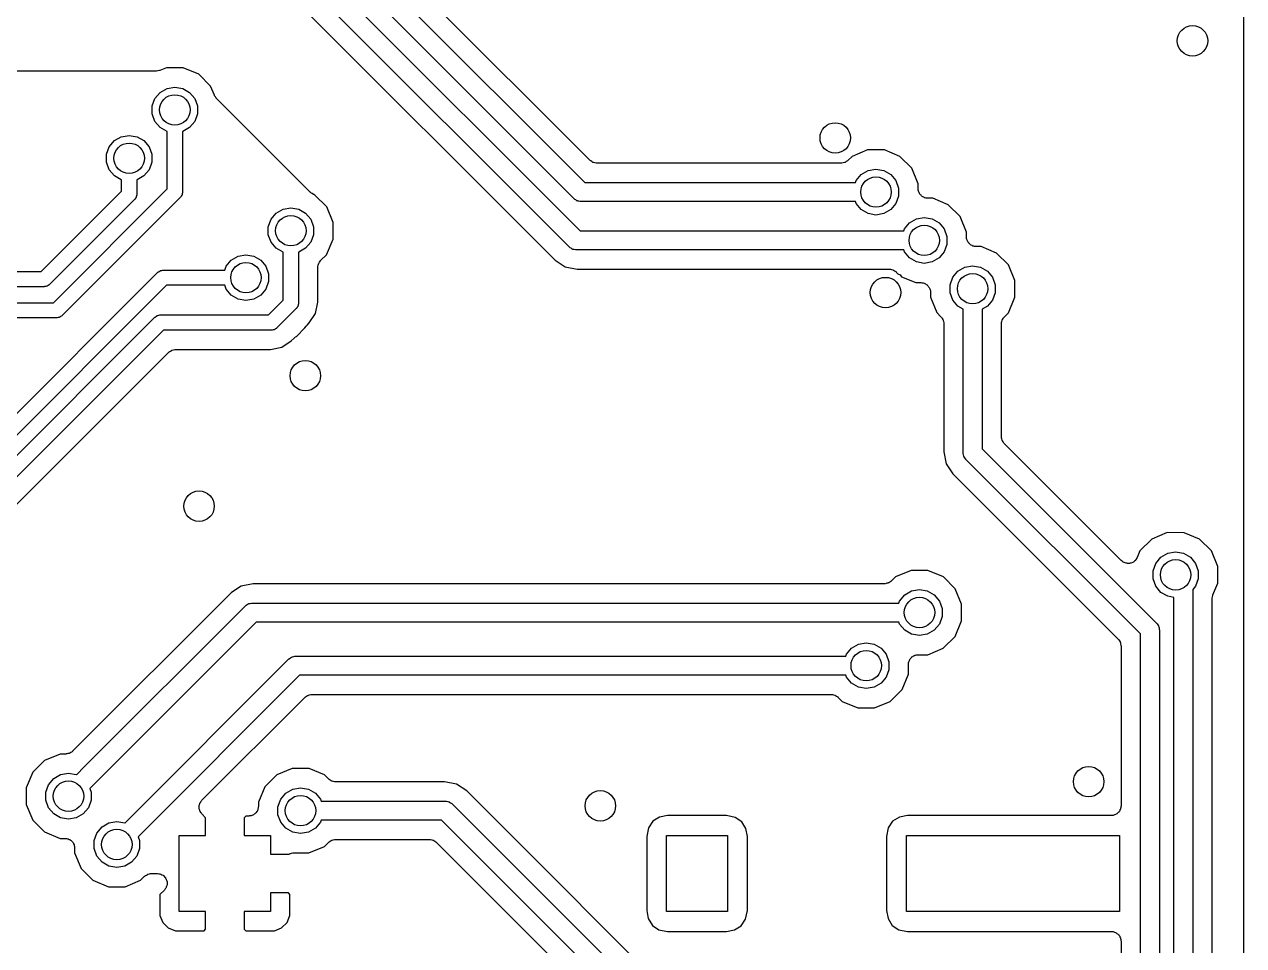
# Model space of a CAD drawing. Extents: x 100.3 to 129.7, y -169.7 to -100.3.
# Drawn here: x 113.66 to 129.67, y -136.89 to -124.78 of the extents above; entities that cross this region are included whole.
import ezdxf

# ---------------------------------------------------------------- set-up
doc = ezdxf.new("R2010")
doc.units = 0
doc.header["$MEASUREMENT"] = 0
doc.layers.add('BLACK', color=7, linetype='CONTINUOUS')

msp = doc.modelspace()

# ---------------------------------------------------------------- linework, layer by layer
at = {"layer": 'Black'}
for p, q in [((129.671, -100.456), (129.671, -142.013)), ((121.089, -126.571), (117.499, -122.982)), ((117.311, -123.153), (121.021, -126.862)), ((120.881, -127.076), (117.171, -123.366)), ((117.247, -123.788), (120.957, -127.497)), ((120.817, -127.711), (117.107, -124.001)), ((117.039, -124.292), (120.629, -127.882)), ((115.525, -125.354), (115.437, -125.39)), ((115.746, -125.354), (115.525, -125.354)), ((115.949, -125.439), (115.746, -125.354)), ((115.389, -125.4), (112.974, -125.4)), ((115.391, -125.4), (115.389, -125.4)), ((115.394, -125.4), (115.391, -125.4)), ((115.413, -125.396), (115.394, -125.4)), ((115.432, -125.392), (115.413, -125.396)), ((115.434, -125.391), (115.432, -125.392)), ((115.437, -125.39), (115.434, -125.391)), ((116.105, -125.595), (115.949, -125.439)), ((115.374, -125.757), (115.441, -125.677)), ((115.441, -125.677), (115.532, -125.625)), ((115.532, -125.625), (115.635, -125.607)), ((115.635, -125.607), (115.738, -125.625)), ((115.738, -125.625), (115.829, -125.677)), ((115.829, -125.677), (115.896, -125.757)), ((116.155, -125.716), (116.105, -125.595)), ((115.338, -125.856), (115.374, -125.757)), ((115.896, -125.757), (115.932, -125.856)), ((116.157, -125.718), (116.155, -125.716)), ((116.157, -125.721), (116.157, -125.718)), ((116.168, -125.737), (116.157, -125.721)), ((116.179, -125.753), (116.168, -125.737)), ((116.181, -125.755), (116.179, -125.753)), ((116.183, -125.757), (116.181, -125.755)), ((117.418, -126.993), (116.183, -125.757)), ((115.338, -125.96), (115.338, -125.856)), ((115.374, -126.059), (115.338, -125.96)), ((115.932, -125.96), (115.896, -126.059)), ((115.932, -125.856), (115.932, -125.96)), ((115.441, -126.139), (115.374, -126.059)), ((115.532, -126.191), (115.441, -126.139)), ((115.829, -126.139), (115.738, -126.191)), ((115.896, -126.059), (115.829, -126.139)), ((114.774, -126.392), (114.841, -126.312)), ((114.841, -126.312), (114.932, -126.26)), ((114.932, -126.26), (115.035, -126.242)), ((115.035, -126.242), (115.138, -126.26)), ((115.138, -126.26), (115.229, -126.312)), ((115.229, -126.312), (115.296, -126.392)), ((115.535, -126.192), (115.532, -126.191)), ((115.535, -126.332), (115.535, -126.192)), ((115.535, -126.946), (115.535, -126.332)), ((115.738, -126.191), (115.735, -126.192)), ((115.735, -126.192), (115.735, -126.332)), ((115.735, -126.332), (115.735, -126.987)), ((114.738, -126.491), (114.774, -126.392)), ((114.738, -126.595), (114.738, -126.491)), ((115.296, -126.392), (115.332, -126.491)), ((115.332, -126.491), (115.332, -126.595)), ((124.733, -126.433), (124.529, -126.518)), ((124.953, -126.434), (124.733, -126.433)), ((125.157, -126.518), (124.953, -126.434)), ((114.774, -126.694), (114.738, -126.595)), ((115.332, -126.595), (115.296, -126.694)), ((121.093, -126.575), (121.089, -126.571)), ((121.097, -126.579), (121.093, -126.575)), ((121.111, -126.587), (121.097, -126.579)), ((121.125, -126.597), (121.111, -126.587)), ((121.13, -126.598), (121.125, -126.597)), ((121.135, -126.601), (121.13, -126.598)), ((121.151, -126.604), (121.135, -126.601)), ((121.168, -126.608), (121.151, -126.604)), ((121.173, -126.608), (121.168, -126.608)), ((121.179, -126.608), (121.173, -126.608)), ((124.385, -126.608), (121.179, -126.608)), ((124.391, -126.608), (124.385, -126.608)), ((124.396, -126.608), (124.391, -126.608)), ((124.413, -126.604), (124.396, -126.608)), ((124.429, -126.601), (124.413, -126.604)), ((124.434, -126.598), (124.429, -126.601)), ((124.439, -126.597), (124.434, -126.598)), ((124.453, -126.587), (124.439, -126.597)), ((124.467, -126.579), (124.453, -126.587)), ((124.471, -126.575), (124.467, -126.579)), ((124.475, -126.571), (124.471, -126.575)), ((124.529, -126.518), (124.475, -126.571)), ((125.312, -126.674), (125.157, -126.518)), ((114.841, -126.774), (114.774, -126.694)), ((114.932, -126.826), (114.841, -126.774)), ((115.229, -126.774), (115.138, -126.826)), ((115.296, -126.694), (115.229, -126.774)), ((124.582, -126.837), (124.649, -126.757)), ((124.649, -126.757), (124.74, -126.705)), ((124.74, -126.705), (124.843, -126.686)), ((124.843, -126.686), (124.945, -126.705)), ((124.945, -126.705), (125.036, -126.757)), ((125.036, -126.757), (125.103, -126.837)), ((125.397, -126.878), (125.312, -126.674)), ((113.879, -128.03), (114.935, -126.975)), ((114.04, -128.441), (115.535, -126.946)), ((114.935, -126.827), (114.932, -126.826)), ((114.935, -126.975), (114.935, -126.827)), ((115.138, -126.826), (115.135, -126.827)), ((115.135, -126.827), (115.135, -127.016)), ((121.021, -126.862), (124.418, -126.862)), ((124.418, -126.862), (124.572, -126.862)), ((124.572, -126.862), (124.582, -126.837)), ((125.103, -126.837), (125.139, -126.935)), ((125.139, -126.935), (125.139, -127.04)), ((125.397, -126.941), (125.397, -126.878)), ((125.398, -126.952), (125.397, -126.941)), ((125.398, -126.963), (125.398, -126.952)), ((125.402, -126.974), (125.398, -126.963)), ((125.404, -126.985), (125.402, -126.974)), ((115.106, -127.087), (113.991, -128.201)), ((115.706, -127.058), (114.152, -128.612)), ((115.108, -127.083), (115.106, -127.087)), ((115.112, -127.08), (115.108, -127.083)), ((115.118, -127.069), (115.112, -127.08)), ((115.126, -127.058), (115.118, -127.069)), ((115.127, -127.054), (115.126, -127.058)), ((115.129, -127.05), (115.127, -127.054)), ((115.131, -127.037), (115.129, -127.05)), ((115.135, -127.025), (115.131, -127.037)), ((115.135, -127.016), (115.134, -127.02)), ((115.134, -127.02), (115.135, -127.025)), ((115.708, -127.055), (115.706, -127.058)), ((115.712, -127.052), (115.708, -127.055)), ((115.718, -127.04), (115.712, -127.052)), ((115.726, -127.03), (115.718, -127.04)), ((115.727, -127.026), (115.726, -127.03)), ((115.729, -127.022), (115.727, -127.026)), ((115.731, -127.009), (115.729, -127.022)), ((115.735, -126.996), (115.731, -127.009)), ((115.735, -126.987), (115.734, -126.992)), ((115.734, -126.992), (115.735, -126.996)), ((117.421, -126.995), (117.418, -126.993)), ((117.422, -126.997), (117.421, -126.995)), ((117.439, -127.007), (117.422, -126.997)), ((117.455, -127.018), (117.439, -127.007)), ((117.457, -127.019), (117.455, -127.018)), ((117.46, -127.02), (117.457, -127.019)), ((117.473, -127.026), (117.46, -127.02)), ((117.629, -127.182), (117.473, -127.026)), ((120.885, -127.079), (120.881, -127.076)), ((120.889, -127.083), (120.885, -127.079)), ((120.903, -127.091), (120.889, -127.083)), ((120.916, -127.101), (120.903, -127.091)), ((120.921, -127.102), (120.916, -127.101)), ((120.926, -127.105), (120.921, -127.102)), ((120.942, -127.108), (120.926, -127.105)), ((120.958, -127.112), (120.942, -127.108)), ((120.964, -127.112), (120.958, -127.112)), ((120.969, -127.112), (120.964, -127.112)), ((124.418, -127.112), (120.969, -127.112)), ((124.572, -127.112), (124.418, -127.112)), ((124.582, -127.138), (124.572, -127.112)), ((125.139, -127.04), (125.103, -127.138)), ((125.41, -126.995), (125.404, -126.985)), ((125.414, -127.005), (125.41, -126.995)), ((125.421, -127.013), (125.414, -127.005)), ((125.426, -127.023), (125.421, -127.013)), ((125.435, -127.03), (125.426, -127.023)), ((125.442, -127.039), (125.435, -127.03)), ((125.451, -127.044), (125.442, -127.039)), ((125.46, -127.051), (125.451, -127.044)), ((125.47, -127.055), (125.46, -127.051)), ((125.48, -127.061), (125.47, -127.055)), ((125.491, -127.063), (125.48, -127.061)), ((125.501, -127.067), (125.491, -127.063)), ((125.512, -127.067), (125.501, -127.067)), ((125.523, -127.069), (125.512, -127.067)), ((125.588, -127.069), (125.523, -127.069)), ((125.792, -127.153), (125.588, -127.069)), ((116.898, -127.345), (116.965, -127.265)), ((116.965, -127.265), (117.056, -127.213)), ((117.056, -127.213), (117.159, -127.194)), ((117.159, -127.194), (117.262, -127.213)), ((117.262, -127.213), (117.353, -127.265)), ((117.353, -127.265), (117.42, -127.345)), ((117.713, -127.386), (117.629, -127.182)), ((124.649, -127.218), (124.582, -127.138)), ((124.74, -127.27), (124.649, -127.218)), ((124.843, -127.289), (124.74, -127.27)), ((124.945, -127.27), (124.843, -127.289)), ((125.036, -127.218), (124.945, -127.27)), ((125.103, -127.138), (125.036, -127.218)), ((125.947, -127.309), (125.792, -127.153)), ((116.862, -127.443), (116.898, -127.345)), ((116.862, -127.548), (116.862, -127.443)), ((117.42, -127.345), (117.456, -127.443)), ((117.456, -127.443), (117.456, -127.548)), ((117.713, -127.606), (117.713, -127.386)), ((125.217, -127.472), (125.284, -127.392)), ((125.284, -127.392), (125.375, -127.34)), ((125.375, -127.34), (125.477, -127.321)), ((125.477, -127.321), (125.58, -127.34)), ((125.58, -127.34), (125.671, -127.392)), ((125.671, -127.392), (125.738, -127.472)), ((126.032, -127.513), (125.947, -127.309)), ((116.898, -127.646), (116.862, -127.548)), ((117.456, -127.548), (117.42, -127.646)), ((117.628, -127.81), (117.713, -127.606)), ((120.957, -127.497), (125.053, -127.497)), ((125.053, -127.497), (125.207, -127.497)), ((125.207, -127.497), (125.217, -127.472)), ((125.738, -127.472), (125.774, -127.57)), ((125.774, -127.57), (125.774, -127.675)), ((126.032, -127.576), (126.032, -127.513)), ((126.033, -127.587), (126.032, -127.576)), ((126.033, -127.598), (126.033, -127.587)), ((126.037, -127.609), (126.033, -127.598)), ((126.039, -127.62), (126.037, -127.609)), ((116.965, -127.726), (116.898, -127.646)), ((117.056, -127.778), (116.965, -127.726)), ((117.353, -127.726), (117.262, -127.778)), ((117.42, -127.646), (117.353, -127.726)), ((120.822, -127.714), (120.817, -127.711)), ((120.825, -127.718), (120.822, -127.714)), ((120.839, -127.726), (120.825, -127.718)), ((120.853, -127.736), (120.839, -127.726)), ((120.858, -127.737), (120.853, -127.736)), ((120.863, -127.74), (120.858, -127.737)), ((120.879, -127.743), (120.863, -127.74)), ((120.895, -127.747), (120.879, -127.743)), ((120.9, -127.747), (120.895, -127.747)), ((120.905, -127.747), (120.9, -127.747)), ((125.053, -127.747), (120.905, -127.747)), ((125.207, -127.747), (125.053, -127.747)), ((125.217, -127.773), (125.207, -127.747)), ((125.284, -127.853), (125.217, -127.773)), ((125.738, -127.773), (125.671, -127.853)), ((125.774, -127.675), (125.738, -127.773)), ((126.045, -127.63), (126.039, -127.62)), ((126.049, -127.64), (126.045, -127.63)), ((126.056, -127.648), (126.049, -127.64)), ((126.061, -127.658), (126.056, -127.648)), ((126.07, -127.665), (126.061, -127.658)), ((126.077, -127.674), (126.07, -127.665)), ((126.086, -127.679), (126.077, -127.674)), ((126.095, -127.686), (126.086, -127.679)), ((126.105, -127.69), (126.095, -127.686)), ((126.115, -127.696), (126.105, -127.69)), ((126.126, -127.698), (126.115, -127.696)), ((126.136, -127.702), (126.126, -127.698)), ((126.147, -127.702), (126.136, -127.702)), ((126.158, -127.704), (126.147, -127.702)), ((126.223, -127.704), (126.158, -127.704)), ((126.427, -127.788), (126.223, -127.704)), ((116.308, -127.961), (116.375, -127.881)), ((116.375, -127.881), (116.466, -127.829)), ((116.466, -127.829), (116.569, -127.811)), ((116.569, -127.811), (116.672, -127.829)), ((116.672, -127.829), (116.763, -127.881)), ((116.763, -127.881), (116.83, -127.961)), ((117.059, -127.779), (117.056, -127.778)), ((117.059, -128.407), (117.059, -127.779)), ((117.262, -127.778), (117.259, -127.779)), ((117.259, -127.779), (117.259, -128.448)), ((117.518, -127.95), (117.521, -127.934)), ((117.521, -127.934), (117.523, -127.929)), ((117.523, -127.929), (117.525, -127.924)), ((117.525, -127.924), (117.534, -127.91)), ((117.534, -127.91), (117.543, -127.896)), ((117.543, -127.896), (117.547, -127.892)), ((117.547, -127.892), (117.55, -127.888)), ((117.55, -127.888), (117.628, -127.81)), ((120.629, -127.882), (120.761, -127.97)), ((125.375, -127.905), (125.284, -127.853)), ((125.477, -127.924), (125.375, -127.905)), ((125.58, -127.905), (125.477, -127.924)), ((125.671, -127.853), (125.58, -127.905)), ((126.582, -127.944), (126.427, -127.788)), ((112.813, -130.641), (115.412, -128.041)), ((113.263, -128.03), (113.879, -128.03)), ((115.412, -128.041), (115.416, -128.039)), ((115.416, -128.039), (115.419, -128.035)), ((115.419, -128.035), (115.43, -128.029)), ((115.43, -128.029), (115.441, -128.021)), ((115.441, -128.021), (115.445, -128.02)), ((115.445, -128.02), (115.449, -128.018)), ((115.449, -128.018), (115.462, -128.016)), ((115.462, -128.016), (115.474, -128.012)), ((115.474, -128.012), (115.479, -128.013)), ((115.479, -128.013), (115.483, -128.012)), ((115.483, -128.012), (116.145, -128.012)), ((116.145, -128.012), (116.29, -128.012)), ((116.29, -128.012), (116.308, -127.961)), ((116.83, -127.961), (116.866, -128.06)), ((116.866, -128.06), (116.866, -128.164)), ((117.513, -127.966), (117.518, -127.95)), ((117.514, -127.972), (117.513, -127.966)), ((117.513, -127.978), (117.514, -127.972)), ((117.513, -128.435), (117.513, -127.978)), ((120.761, -127.97), (120.918, -128.001)), ((120.918, -128.001), (125.02, -128.001)), ((125.02, -128.001), (125.026, -128.002)), ((125.026, -128.002), (125.032, -128.002)), ((125.032, -128.002), (125.048, -128.006)), ((125.048, -128.006), (125.064, -128.009)), ((125.064, -128.009), (125.069, -128.012)), ((125.069, -128.012), (125.074, -128.013)), ((125.074, -128.013), (125.088, -128.023)), ((125.088, -128.023), (125.102, -128.031)), ((125.102, -128.031), (125.106, -128.036)), ((125.106, -128.036), (125.11, -128.039)), ((125.11, -128.039), (125.131, -128.06)), ((125.131, -128.06), (125.162, -128.077)), ((125.162, -128.077), (125.179, -128.099)), ((125.852, -128.107), (125.919, -128.027)), ((125.919, -128.027), (126.01, -127.975)), ((126.01, -127.975), (126.112, -127.956)), ((126.112, -127.956), (126.215, -127.975)), ((126.215, -127.975), (126.306, -128.027)), ((126.306, -128.027), (126.373, -128.107)), ((126.667, -128.148), (126.582, -127.944)), ((115.524, -128.212), (112.925, -130.812)), ((113.92, -128.231), (113.222, -128.231)), ((113.925, -128.23), (113.92, -128.231)), ((113.929, -128.23), (113.925, -128.23)), ((113.942, -128.227), (113.929, -128.23)), ((113.955, -128.224), (113.942, -128.227)), ((113.959, -128.222), (113.955, -128.224)), ((113.963, -128.221), (113.959, -128.222)), ((113.973, -128.214), (113.963, -128.221)), ((113.985, -128.207), (113.973, -128.214)), ((113.988, -128.204), (113.985, -128.207)), ((113.991, -128.201), (113.988, -128.204)), ((116.145, -128.212), (115.524, -128.212)), ((116.29, -128.212), (116.145, -128.212)), ((116.308, -128.263), (116.29, -128.212)), ((116.866, -128.164), (116.83, -128.263)), ((125.179, -128.099), (125.367, -128.176)), ((125.367, -128.176), (125.432, -128.176)), ((125.432, -128.176), (125.443, -128.178)), ((125.443, -128.178), (125.454, -128.178)), ((125.454, -128.178), (125.464, -128.182)), ((125.464, -128.182), (125.475, -128.184)), ((125.475, -128.184), (125.485, -128.19)), ((125.485, -128.19), (125.495, -128.194)), ((125.495, -128.194), (125.504, -128.201)), ((125.504, -128.201), (125.513, -128.206)), ((125.513, -128.206), (125.52, -128.215)), ((125.52, -128.215), (125.529, -128.222)), ((125.529, -128.222), (125.534, -128.232)), ((125.534, -128.232), (125.541, -128.24)), ((125.541, -128.24), (125.545, -128.25)), ((125.545, -128.25), (125.551, -128.26)), ((125.816, -128.205), (125.852, -128.107)), ((125.816, -128.31), (125.816, -128.205)), ((126.373, -128.107), (126.409, -128.205)), ((126.409, -128.205), (126.409, -128.31)), ((126.666, -128.368), (126.667, -128.148)), ((116.375, -128.343), (116.308, -128.263)), ((116.466, -128.395), (116.375, -128.343)), ((116.569, -128.413), (116.466, -128.395)), ((116.672, -128.395), (116.569, -128.413)), ((116.763, -128.343), (116.672, -128.395)), ((116.83, -128.263), (116.763, -128.343)), ((116.864, -128.602), (117.059, -128.407)), ((125.551, -128.26), (125.553, -128.271)), ((125.553, -128.271), (125.557, -128.282)), ((125.557, -128.282), (125.557, -128.293)), ((125.557, -128.293), (125.558, -128.304)), ((125.558, -128.304), (125.558, -128.367)), ((125.558, -128.367), (125.643, -128.571)), ((125.852, -128.408), (125.816, -128.31)), ((125.919, -128.488), (125.852, -128.408)), ((126.373, -128.408), (126.306, -128.488)), ((126.409, -128.31), (126.373, -128.408)), ((126.582, -128.572), (126.666, -128.368)), ((112.593, -128.441), (114.04, -128.441)), ((117.23, -128.519), (116.976, -128.773)), ((117.232, -128.515), (117.23, -128.519)), ((117.236, -128.512), (117.232, -128.515)), ((117.242, -128.501), (117.236, -128.512)), ((117.25, -128.49), (117.242, -128.501)), ((117.251, -128.486), (117.25, -128.49)), ((117.253, -128.482), (117.251, -128.486)), ((117.255, -128.469), (117.253, -128.482)), ((117.259, -128.457), (117.255, -128.469)), ((117.259, -128.448), (117.258, -128.452)), ((117.258, -128.452), (117.259, -128.457)), ((117.484, -128.583), (117.513, -128.435)), ((125.643, -128.571), (125.696, -128.625)), ((125.987, -128.528), (125.919, -128.488)), ((125.987, -128.682), (125.987, -128.528)), ((126.306, -128.488), (126.237, -128.528)), ((126.237, -128.528), (126.237, -128.682)), ((126.529, -128.625), (126.582, -128.572)), ((114.081, -128.641), (112.593, -128.641)), ((113.024, -130.981), (115.374, -128.631)), ((114.086, -128.64), (114.081, -128.641)), ((114.09, -128.641), (114.086, -128.64)), ((114.103, -128.637), (114.09, -128.641)), ((114.116, -128.635), (114.103, -128.637)), ((114.12, -128.633), (114.116, -128.635)), ((114.124, -128.632), (114.12, -128.633)), ((114.134, -128.624), (114.124, -128.632)), ((114.146, -128.618), (114.134, -128.624)), ((114.149, -128.614), (114.146, -128.618)), ((114.152, -128.612), (114.149, -128.614)), ((115.374, -128.631), (115.377, -128.629)), ((115.377, -128.629), (115.38, -128.625)), ((115.38, -128.625), (115.392, -128.619)), ((115.392, -128.619), (115.402, -128.611)), ((115.402, -128.611), (115.406, -128.61)), ((115.406, -128.61), (115.41, -128.608)), ((115.41, -128.608), (115.423, -128.606)), ((115.423, -128.606), (115.436, -128.602)), ((115.436, -128.602), (115.44, -128.603)), ((115.44, -128.603), (115.444, -128.602)), ((115.444, -128.602), (116.864, -128.602)), ((117.371, -128.737), (117.4, -128.707)), ((117.4, -128.707), (117.484, -128.583)), ((125.696, -128.625), (125.7, -128.629)), ((125.7, -128.629), (125.704, -128.633)), ((125.704, -128.633), (125.712, -128.647)), ((125.712, -128.647), (125.722, -128.661)), ((125.722, -128.661), (125.723, -128.666)), ((125.723, -128.666), (125.726, -128.671)), ((125.726, -128.671), (125.729, -128.687)), ((125.729, -128.687), (125.733, -128.704)), ((125.733, -128.704), (125.733, -128.709)), ((125.733, -128.709), (125.733, -128.715)), ((125.733, -128.715), (125.733, -130.401)), ((125.987, -130.414), (125.987, -128.682)), ((126.237, -128.682), (126.237, -130.362)), ((126.491, -128.715), (126.492, -128.709)), ((126.491, -130.204), (126.491, -128.715)), ((126.492, -128.703), (126.496, -128.687)), ((126.492, -128.709), (126.492, -128.703)), ((126.496, -128.687), (126.499, -128.671)), ((126.499, -128.671), (126.502, -128.666)), ((126.502, -128.666), (126.503, -128.661)), ((126.503, -128.661), (126.513, -128.647)), ((126.513, -128.647), (126.521, -128.633)), ((126.521, -128.633), (126.526, -128.629)), ((126.526, -128.629), (126.529, -128.625)), ((115.486, -128.802), (113.195, -131.093)), ((116.905, -128.802), (115.486, -128.802)), ((116.909, -128.801), (116.905, -128.802)), ((116.914, -128.802), (116.909, -128.801)), ((116.926, -128.798), (116.914, -128.802)), ((116.939, -128.796), (116.926, -128.798)), ((116.943, -128.794), (116.939, -128.796)), ((116.947, -128.793), (116.943, -128.794)), ((116.958, -128.785), (116.947, -128.793)), ((116.969, -128.779), (116.958, -128.785)), ((116.972, -128.775), (116.969, -128.779)), ((116.976, -128.773), (116.972, -128.775)), ((117.211, -128.9), (117.22, -128.891)), ((117.22, -128.891), (117.231, -128.884)), ((117.231, -128.884), (117.343, -128.772)), ((117.343, -128.772), (117.359, -128.751)), ((117.359, -128.751), (117.36, -128.749)), ((117.359, -128.751), (117.359, -128.751)), ((117.36, -128.749), (117.366, -128.743)), ((117.366, -128.743), (117.371, -128.737)), ((115.617, -129.061), (115.633, -129.056)), ((115.633, -129.056), (115.638, -129.057)), ((115.638, -129.057), (115.644, -129.056)), ((115.644, -129.056), (116.892, -129.056)), ((116.892, -129.056), (117.04, -129.027)), ((117.04, -129.027), (117.164, -128.943)), ((117.164, -128.943), (117.201, -128.907)), ((117.201, -128.907), (117.211, -128.9)), ((113.486, -131.161), (115.554, -129.093)), ((115.554, -129.093), (115.559, -129.09)), ((115.559, -129.09), (115.562, -129.086)), ((115.562, -129.086), (115.576, -129.077)), ((115.576, -129.077), (115.59, -129.068)), ((115.59, -129.068), (115.595, -129.066)), ((115.595, -129.066), (115.6, -129.064)), ((115.6, -129.064), (115.617, -129.061)), ((126.492, -130.21), (126.491, -130.204)), ((126.492, -130.215), (126.492, -130.21)), ((126.496, -130.231), (126.492, -130.215)), ((126.499, -130.247), (126.496, -130.231)), ((126.502, -130.252), (126.499, -130.247)), ((126.503, -130.258), (126.502, -130.252)), ((126.513, -130.271), (126.503, -130.258)), ((126.521, -130.286), (126.513, -130.271)), ((126.525, -130.289), (126.521, -130.286)), ((126.529, -130.294), (126.525, -130.289)), ((128.065, -131.83), (126.529, -130.294)), ((125.733, -130.401), (125.765, -130.558)), ((125.988, -130.419), (125.987, -130.414)), ((125.988, -130.424), (125.988, -130.419)), ((125.992, -130.44), (125.988, -130.424)), ((125.995, -130.456), (125.992, -130.44)), ((125.998, -130.461), (125.995, -130.456)), ((125.999, -130.466), (125.998, -130.461)), ((126.009, -130.48), (125.999, -130.466)), ((126.017, -130.494), (126.009, -130.48)), ((126.021, -130.497), (126.017, -130.494)), ((126.024, -130.502), (126.021, -130.497)), ((126.237, -130.362), (128.528, -132.652)), ((125.765, -130.558), (125.853, -130.69)), ((128.315, -132.792), (126.024, -130.502)), ((125.853, -130.69), (128.023, -132.86)), ((128.465, -131.547), (128.309, -131.702)), ((128.668, -131.462), (128.465, -131.547)), ((128.889, -131.463), (128.668, -131.462)), ((129.092, -131.547), (128.889, -131.463)), ((129.248, -131.703), (129.092, -131.547)), ((128.309, -131.702), (128.272, -131.789)), ((128.584, -131.786), (128.675, -131.734)), ((128.675, -131.734), (128.778, -131.715)), ((128.778, -131.715), (128.881, -131.734)), ((128.881, -131.734), (128.972, -131.786)), ((129.332, -131.907), (129.248, -131.703)), ((128.077, -131.838), (128.065, -131.83)), ((128.087, -131.848), (128.077, -131.838)), ((128.095, -131.851), (128.087, -131.848)), ((128.101, -131.856), (128.095, -131.851)), ((128.115, -131.859), (128.101, -131.856)), ((128.128, -131.865), (128.115, -131.859)), ((128.136, -131.865), (128.128, -131.865)), ((128.144, -131.867), (128.136, -131.865)), ((128.158, -131.866), (128.144, -131.867)), ((128.172, -131.867), (128.158, -131.866)), ((128.18, -131.864), (128.172, -131.867)), ((128.188, -131.863), (128.18, -131.864)), ((128.201, -131.858), (128.188, -131.863)), ((128.214, -131.853), (128.201, -131.858)), ((128.22, -131.848), (128.214, -131.853)), ((128.228, -131.845), (128.22, -131.848)), ((128.238, -131.835), (128.228, -131.845)), ((128.249, -131.827), (128.238, -131.835)), ((128.253, -131.819), (128.249, -131.827)), ((128.259, -131.814), (128.253, -131.819)), ((128.265, -131.801), (128.259, -131.814)), ((128.272, -131.789), (128.265, -131.801)), ((128.481, -131.964), (128.517, -131.866)), ((128.517, -131.866), (128.584, -131.786)), ((128.972, -131.786), (129.039, -131.866)), ((129.039, -131.866), (129.075, -131.964)), ((129.332, -132.127), (129.332, -131.907)), ((125.042, -132.099), (125.039, -132.103)), ((125.047, -132.096), (125.042, -132.099)), ((125.101, -132.042), (125.047, -132.096)), ((125.304, -131.958), (125.101, -132.042)), ((125.525, -131.958), (125.304, -131.958)), ((125.728, -132.043), (125.525, -131.958)), ((125.884, -132.199), (125.728, -132.043)), ((128.481, -132.069), (128.481, -131.964)), ((128.517, -132.167), (128.481, -132.069)), ((129.075, -132.069), (129.039, -132.167)), ((129.075, -131.964), (129.075, -132.069)), ((116.374, -132.253), (114.293, -134.334)), ((116.406, -132.231), (116.374, -132.253)), ((116.507, -132.164), (116.406, -132.231)), ((116.406, -132.231), (116.406, -132.231)), ((116.664, -132.133), (116.507, -132.164)), ((124.957, -132.133), (116.664, -132.133)), ((124.962, -132.132), (124.957, -132.133)), ((124.968, -132.133), (124.962, -132.132)), ((124.984, -132.128), (124.968, -132.133)), ((125, -132.125), (124.984, -132.128)), ((125.005, -132.123), (125, -132.125)), ((125.011, -132.121), (125.005, -132.123)), ((125.024, -132.112), (125.011, -132.121)), ((125.039, -132.103), (125.024, -132.112)), ((125.22, -132.281), (125.311, -132.229)), ((125.311, -132.229), (125.414, -132.211)), ((125.414, -132.211), (125.517, -132.229)), ((125.517, -132.229), (125.608, -132.281)), ((125.968, -132.402), (125.884, -132.199)), ((128.584, -132.247), (128.517, -132.167)), ((128.675, -132.299), (128.584, -132.247)), ((129.039, -132.167), (129.005, -132.208)), ((129.005, -132.208), (129.005, -139.931)), ((129.268, -132.28), (129.332, -132.127)), ((116.567, -132.42), (116.571, -132.416)), ((116.571, -132.416), (116.585, -132.408)), ((116.585, -132.408), (116.598, -132.399)), ((116.598, -132.399), (116.603, -132.397)), ((116.603, -132.397), (116.608, -132.395)), ((116.608, -132.395), (116.624, -132.392)), ((116.624, -132.392), (116.64, -132.387)), ((116.64, -132.387), (116.646, -132.388)), ((116.646, -132.388), (116.651, -132.387)), ((116.651, -132.387), (125.144, -132.387)), ((125.144, -132.387), (125.153, -132.361)), ((125.153, -132.361), (125.22, -132.281)), ((125.608, -132.281), (125.675, -132.361)), ((125.675, -132.361), (125.711, -132.46)), ((125.968, -132.623), (125.968, -132.402)), ((128.755, -132.314), (128.675, -132.299)), ((128.755, -139.879), (128.755, -132.314)), ((129.259, -132.323), (129.263, -132.305)), ((129.259, -132.326), (129.259, -132.323)), ((129.259, -132.329), (129.259, -132.326)), ((129.259, -139.918), (129.259, -132.329)), ((129.263, -132.305), (129.266, -132.286)), ((129.266, -132.286), (129.268, -132.283)), ((129.268, -132.283), (129.268, -132.28)), ((114.45, -134.537), (116.563, -132.424)), ((116.563, -132.424), (116.567, -132.42)), ((125.711, -132.564), (125.675, -132.663)), ((125.711, -132.46), (125.711, -132.564)), ((116.703, -132.637), (114.626, -134.713)), ((125.144, -132.637), (116.703, -132.637)), ((125.153, -132.663), (125.144, -132.637)), ((125.22, -132.743), (125.153, -132.663)), ((125.675, -132.663), (125.608, -132.743)), ((125.883, -132.826), (125.968, -132.623)), ((128.528, -132.652), (128.531, -132.657)), ((128.531, -132.657), (128.535, -132.66)), ((128.535, -132.66), (128.544, -132.674)), ((128.544, -132.674), (128.553, -132.688)), ((128.553, -132.688), (128.554, -132.693)), ((128.554, -132.693), (128.557, -132.698)), ((128.557, -132.698), (128.56, -132.714)), ((128.56, -132.714), (128.564, -132.73)), ((128.564, -132.73), (128.564, -132.735)), ((128.564, -132.735), (128.565, -132.741)), ((125.311, -132.795), (125.22, -132.743)), ((125.414, -132.813), (125.311, -132.795)), ((125.517, -132.795), (125.414, -132.813)), ((125.608, -132.743), (125.517, -132.795)), ((125.727, -132.982), (125.883, -132.826)), ((128.023, -132.86), (128.027, -132.865)), ((128.027, -132.865), (128.031, -132.869)), ((128.031, -132.869), (128.039, -132.883)), ((128.039, -132.883), (128.049, -132.897)), ((128.049, -132.897), (128.05, -132.902)), ((128.315, -139.658), (128.315, -132.792)), ((128.565, -132.741), (128.565, -139.71)), ((124.455, -133.06), (124.522, -132.98)), ((124.522, -132.98), (124.613, -132.928)), ((124.613, -132.928), (124.715, -132.909)), ((124.715, -132.909), (124.818, -132.928)), ((124.818, -132.928), (124.909, -132.98)), ((124.909, -132.98), (124.976, -133.06)), ((125.524, -133.066), (125.727, -132.982)), ((128.05, -132.902), (128.053, -132.907)), ((128.053, -132.907), (128.056, -132.923)), ((128.056, -132.923), (128.06, -132.939)), ((128.06, -132.939), (128.06, -132.945)), ((128.06, -132.945), (128.061, -132.95)), ((128.061, -132.95), (128.061, -135.053)), ((114.978, -135.278), (117.134, -133.122)), ((117.134, -133.122), (117.139, -133.119)), ((117.139, -133.119), (117.142, -133.115)), ((117.142, -133.115), (117.156, -133.107)), ((117.156, -133.107), (117.17, -133.097)), ((117.17, -133.097), (117.175, -133.096)), ((117.175, -133.096), (117.18, -133.093)), ((117.18, -133.093), (117.196, -133.09)), ((117.196, -133.09), (117.212, -133.086)), ((117.212, -133.086), (117.217, -133.086)), ((117.217, -133.086), (117.222, -133.085)), ((117.222, -133.085), (124.291, -133.085)), ((124.291, -133.085), (124.445, -133.085)), ((124.445, -133.085), (124.455, -133.06)), ((124.976, -133.06), (125.012, -133.158)), ((125.012, -133.158), (125.012, -133.263)), ((125.269, -133.321), (125.27, -133.193)), ((125.27, -133.193), (125.271, -133.182)), ((125.271, -133.171), (125.275, -133.16)), ((125.271, -133.182), (125.271, -133.171)), ((125.275, -133.16), (125.277, -133.149)), ((125.277, -133.149), (125.283, -133.14)), ((125.283, -133.14), (125.287, -133.129)), ((125.287, -133.129), (125.294, -133.121)), ((125.294, -133.121), (125.299, -133.111)), ((125.299, -133.111), (125.308, -133.104)), ((125.308, -133.104), (125.315, -133.096)), ((125.315, -133.096), (125.325, -133.09)), ((125.325, -133.09), (125.333, -133.083)), ((125.333, -133.083), (125.344, -133.079)), ((125.344, -133.079), (125.353, -133.074)), ((125.353, -133.074), (125.364, -133.072)), ((125.364, -133.072), (125.375, -133.068)), ((125.375, -133.068), (125.386, -133.068)), ((125.386, -133.068), (125.397, -133.066)), ((125.397, -133.066), (125.524, -133.066)), ((117.274, -133.335), (115.152, -135.458)), ((124.291, -133.335), (117.274, -133.335)), ((124.445, -133.335), (124.291, -133.335)), ((124.455, -133.361), (124.445, -133.335)), ((124.522, -133.441), (124.455, -133.361)), ((124.976, -133.361), (124.909, -133.441)), ((125.012, -133.263), (124.976, -133.361)), ((125.185, -133.525), (125.269, -133.321)), ((124.613, -133.493), (124.522, -133.441)), ((124.715, -133.512), (124.613, -133.493)), ((124.818, -133.493), (124.715, -133.512)), ((124.909, -133.441), (124.818, -133.493)), ((125.029, -133.68), (125.185, -133.525)), ((115.99, -134.979), (117.342, -133.627)), ((117.342, -133.627), (117.347, -133.623)), ((117.347, -133.623), (117.35, -133.619)), ((117.35, -133.619), (117.365, -133.611)), ((117.365, -133.611), (117.378, -133.601)), ((117.378, -133.601), (117.384, -133.6)), ((117.384, -133.6), (117.389, -133.597)), ((117.389, -133.597), (117.405, -133.594)), ((117.405, -133.594), (117.421, -133.59)), ((117.421, -133.59), (117.427, -133.59)), ((117.427, -133.59), (117.432, -133.589)), ((117.432, -133.589), (124.258, -133.589)), ((124.258, -133.589), (124.264, -133.59)), ((124.264, -133.59), (124.27, -133.59)), ((124.27, -133.59), (124.286, -133.594)), ((124.286, -133.594), (124.302, -133.597)), ((124.302, -133.597), (124.307, -133.6)), ((124.307, -133.6), (124.312, -133.601)), ((124.312, -133.601), (124.326, -133.611)), ((124.326, -133.611), (124.34, -133.619)), ((124.34, -133.619), (124.344, -133.624)), ((124.344, -133.624), (124.348, -133.627)), ((124.348, -133.627), (124.401, -133.68)), ((124.401, -133.68), (124.605, -133.764)), ((124.825, -133.765), (125.029, -133.68)), ((124.605, -133.764), (124.825, -133.765)), ((114.289, -134.337), (114.285, -134.341)), ((114.293, -134.334), (114.289, -134.337)), ((113.925, -134.455), (113.769, -134.611)), ((114.128, -134.371), (113.925, -134.455)), ((114.203, -134.371), (114.128, -134.371)), ((114.209, -134.37), (114.203, -134.371)), ((114.215, -134.37), (114.209, -134.37)), ((114.23, -134.366), (114.215, -134.37)), ((114.247, -134.363), (114.23, -134.366)), ((114.252, -134.361), (114.247, -134.363)), ((114.257, -134.359), (114.252, -134.361)), ((114.271, -134.35), (114.257, -134.359)), ((114.285, -134.341), (114.271, -134.35)), ((113.769, -134.611), (113.684, -134.814)), ((114.044, -134.694), (114.135, -134.642)), ((114.135, -134.642), (114.238, -134.624)), ((114.238, -134.624), (114.341, -134.642)), ((114.341, -134.642), (114.343, -134.643)), ((114.343, -134.643), (114.45, -134.537)), ((114.45, -134.537), (114.45, -134.537)), ((116.973, -134.646), (116.817, -134.801)), ((117.176, -134.561), (116.973, -134.646)), ((117.397, -134.562), (117.176, -134.561)), ((117.6, -134.646), (117.397, -134.562)), ((117.653, -134.699), (117.6, -134.646)), ((113.684, -134.814), (113.684, -135.035)), ((113.941, -134.873), (113.977, -134.774)), ((113.977, -134.774), (114.044, -134.694)), ((114.626, -134.713), (114.517, -134.823)), ((114.626, -134.713), (114.626, -134.713)), ((116.817, -134.801), (116.732, -135.005)), ((117.183, -134.833), (117.286, -134.814)), ((117.286, -134.814), (117.389, -134.833)), ((117.658, -134.702), (117.653, -134.699)), ((117.661, -134.707), (117.658, -134.702)), ((117.676, -134.715), (117.661, -134.707)), ((117.689, -134.725), (117.676, -134.715)), ((117.695, -134.726), (117.689, -134.725)), ((117.7, -134.729), (117.695, -134.726)), ((117.716, -134.732), (117.7, -134.729)), ((117.732, -134.736), (117.716, -134.732)), ((117.738, -134.736), (117.732, -134.736)), ((117.743, -134.737), (117.738, -134.736)), ((119.178, -134.737), (117.743, -134.737)), ((119.335, -134.768), (119.178, -134.737)), ((119.468, -134.856), (119.335, -134.768)), ((113.941, -134.977), (113.941, -134.873)), ((113.977, -135.076), (113.941, -134.977)), ((114.535, -134.977), (114.499, -135.076)), ((114.517, -134.823), (114.535, -134.873)), ((114.535, -134.873), (114.535, -134.977)), ((115.983, -134.988), (115.99, -134.979)), ((116.989, -135.063), (117.025, -134.965)), ((117.025, -134.965), (117.092, -134.885)), ((117.092, -134.885), (117.183, -134.833)), ((117.389, -134.833), (117.48, -134.885)), ((117.48, -134.885), (117.547, -134.965)), ((117.547, -134.965), (117.556, -134.99)), ((120.142, -135.531), (119.468, -134.856)), ((113.684, -135.035), (113.768, -135.238)), ((114.044, -135.156), (113.977, -135.076)), ((114.499, -135.076), (114.432, -135.156)), ((115.953, -135.058), (115.956, -135.047)), ((115.954, -135.069), (115.953, -135.058)), ((115.953, -135.08), (115.954, -135.069)), ((115.956, -135.091), (115.953, -135.08)), ((115.956, -135.047), (115.957, -135.036)), ((115.957, -135.102), (115.956, -135.091)), ((115.957, -135.036), (115.962, -135.026)), ((115.962, -135.112), (115.957, -135.102)), ((115.962, -135.026), (115.965, -135.015)), ((115.965, -135.123), (115.962, -135.112)), ((115.965, -135.015), (115.971, -135.006)), ((115.971, -135.132), (115.965, -135.123)), ((115.971, -135.006), (115.976, -134.996)), ((115.976, -135.142), (115.971, -135.132)), ((115.976, -134.996), (115.983, -134.988)), ((116.708, -135.132), (116.702, -135.142)), ((116.715, -135.124), (116.708, -135.132)), ((116.719, -135.113), (116.715, -135.124)), ((116.724, -135.104), (116.719, -135.113)), ((116.726, -135.093), (116.724, -135.104)), ((116.73, -135.082), (116.726, -135.093)), ((116.732, -135.06), (116.73, -135.071)), ((116.73, -135.071), (116.73, -135.082)), ((116.732, -135.005), (116.732, -135.06)), ((116.989, -135.168), (116.989, -135.063)), ((117.556, -134.99), (119.191, -134.99)), ((119.191, -134.99), (119.196, -134.991)), ((119.196, -134.991), (119.202, -134.991)), ((119.202, -134.991), (119.218, -134.995)), ((119.218, -134.995), (119.234, -134.998)), ((119.234, -134.998), (119.239, -135.001)), ((119.239, -135.001), (119.244, -135.002)), ((119.244, -135.002), (119.257, -135.012)), ((119.257, -135.012), (119.271, -135.02)), ((119.271, -135.02), (119.275, -135.024)), ((119.275, -135.024), (119.279, -135.027)), ((119.279, -135.027), (121.819, -137.567)), ((128.022, -135.141), (128.015, -135.15)), ((128.031, -135.134), (128.022, -135.141)), ((128.036, -135.125), (128.031, -135.134)), ((128.044, -135.116), (128.036, -135.125)), ((128.047, -135.106), (128.044, -135.116)), ((128.053, -135.096), (128.047, -135.106)), ((128.055, -135.085), (128.053, -135.096)), ((128.059, -135.075), (128.055, -135.085)), ((128.061, -135.053), (128.059, -135.063)), ((128.059, -135.063), (128.059, -135.075)), ((113.768, -135.238), (113.924, -135.394)), ((114.135, -135.208), (114.044, -135.156)), ((114.238, -135.226), (114.135, -135.208)), ((114.341, -135.208), (114.238, -135.226)), ((114.432, -135.156), (114.341, -135.208)), ((114.679, -135.329), (114.77, -135.277)), ((114.77, -135.277), (114.873, -135.259)), ((114.873, -135.259), (114.976, -135.277)), ((114.976, -135.277), (114.978, -135.278)), ((115.983, -135.15), (115.976, -135.142)), ((115.99, -135.159), (115.983, -135.15)), ((116.039, -135.208), (115.99, -135.159)), ((116.039, -135.441), (116.039, -135.208)), ((116.568, -135.187), (116.547, -135.208)), ((116.547, -135.208), (116.547, -135.441)), ((116.605, -135.187), (116.568, -135.187)), ((116.616, -135.185), (116.605, -135.187)), ((116.627, -135.185), (116.616, -135.185)), ((116.637, -135.181), (116.627, -135.185)), ((116.648, -135.179), (116.637, -135.181)), ((116.658, -135.174), (116.648, -135.179)), ((116.668, -135.17), (116.658, -135.174)), ((116.677, -135.163), (116.668, -135.17)), ((116.687, -135.157), (116.677, -135.163)), ((116.694, -135.149), (116.687, -135.157)), ((116.702, -135.142), (116.694, -135.149)), ((117.025, -135.266), (116.989, -135.168)), ((117.092, -135.346), (117.025, -135.266)), ((117.547, -135.266), (117.48, -135.346)), ((117.556, -135.24), (117.547, -135.266)), ((119.139, -135.24), (117.556, -135.24)), ((121.606, -137.707), (119.139, -135.24)), ((121.912, -135.255), (121.855, -135.34)), ((122, -135.199), (121.912, -135.255)), ((122.105, -135.18), (122, -135.199)), ((122.88, -135.18), (122.105, -135.18)), ((122.994, -135.203), (122.88, -135.18)), ((123.079, -135.26), (122.994, -135.203)), ((123.135, -135.348), (123.079, -135.26)), ((125.062, -135.255), (125.005, -135.34)), ((125.15, -135.199), (125.062, -135.255)), ((125.255, -135.18), (125.15, -135.199)), ((127.934, -135.18), (125.255, -135.18)), ((127.945, -135.178), (127.934, -135.18)), ((127.956, -135.178), (127.945, -135.178)), ((127.966, -135.174), (127.956, -135.178)), ((127.977, -135.172), (127.966, -135.174)), ((127.987, -135.166), (127.977, -135.172)), ((127.997, -135.163), (127.987, -135.166)), ((128.006, -135.155), (127.997, -135.163)), ((128.015, -135.15), (128.006, -135.155)), ((113.924, -135.394), (114.127, -135.479)), ((114.576, -135.508), (114.612, -135.409)), ((114.612, -135.409), (114.679, -135.329)), ((115.152, -135.458), (115.17, -135.508)), ((115.693, -136.441), (115.693, -135.441)), ((115.693, -135.441), (116.039, -135.441)), ((116.547, -135.441), (116.893, -135.441)), ((116.893, -135.441), (116.893, -135.687)), ((117.183, -135.398), (117.092, -135.346)), ((117.286, -135.417), (117.183, -135.398)), ((117.389, -135.398), (117.286, -135.417)), ((117.48, -135.346), (117.389, -135.398)), ((121.855, -135.34), (121.832, -135.454)), ((121.832, -135.454), (121.832, -136.429)), ((122.093, -136.441), (122.093, -135.441)), ((122.093, -135.441), (122.893, -135.441)), ((122.893, -135.441), (122.893, -136.441)), ((123.154, -135.453), (123.135, -135.348)), ((123.154, -136.428), (123.154, -135.453)), ((125.005, -135.34), (124.982, -135.454)), ((124.982, -135.454), (124.982, -136.429)), ((125.243, -136.441), (125.243, -135.441)), ((125.243, -135.441), (128.043, -135.441)), ((128.043, -135.441), (128.043, -136.441)), ((114.127, -135.479), (114.192, -135.479)), ((114.192, -135.479), (114.203, -135.481)), ((114.203, -135.481), (114.214, -135.481)), ((114.214, -135.481), (114.225, -135.485)), ((114.225, -135.485), (114.235, -135.487)), ((114.235, -135.487), (114.245, -135.492)), ((114.245, -135.492), (114.256, -135.496)), ((114.256, -135.496), (114.264, -135.503)), ((114.264, -135.503), (114.274, -135.509)), ((114.274, -135.509), (114.281, -135.517)), ((114.281, -135.517), (114.289, -135.524)), ((114.289, -135.524), (114.295, -135.534)), ((114.295, -135.534), (114.302, -135.543)), ((114.302, -135.543), (114.306, -135.553)), ((114.306, -135.553), (114.311, -135.563)), ((114.311, -135.563), (114.313, -135.574)), ((114.313, -135.574), (114.317, -135.584)), ((114.317, -135.584), (114.317, -135.595)), ((114.317, -135.595), (114.319, -135.606)), ((114.319, -135.606), (114.319, -135.67)), ((114.576, -135.612), (114.576, -135.508)), ((114.612, -135.711), (114.576, -135.612)), ((115.17, -135.612), (115.134, -135.711)), ((115.17, -135.508), (115.17, -135.612)), ((117.396, -135.67), (117.599, -135.585)), ((117.599, -135.585), (117.653, -135.532)), ((117.653, -135.532), (117.658, -135.528)), ((117.658, -135.528), (117.661, -135.524)), ((117.661, -135.524), (117.676, -135.516)), ((117.676, -135.516), (117.689, -135.506)), ((117.689, -135.506), (117.695, -135.505)), ((117.695, -135.505), (117.7, -135.502)), ((117.7, -135.502), (117.716, -135.499)), ((117.716, -135.499), (117.732, -135.495)), ((117.732, -135.495), (117.738, -135.495)), ((117.738, -135.495), (117.743, -135.494)), ((117.743, -135.494), (118.981, -135.494)), ((118.981, -135.494), (118.987, -135.495)), ((118.987, -135.495), (118.992, -135.495)), ((118.992, -135.495), (119.009, -135.499)), ((119.009, -135.499), (119.025, -135.502)), ((119.025, -135.502), (119.03, -135.505)), ((119.03, -135.505), (119.035, -135.506)), ((119.035, -135.506), (119.049, -135.516)), ((119.049, -135.516), (119.063, -135.524)), ((119.063, -135.524), (119.067, -135.528)), ((119.067, -135.528), (119.071, -135.532)), ((119.071, -135.532), (121.315, -137.775)), ((121.791, -137.179), (120.142, -135.531)), ((120.142, -135.531), (120.142, -135.531)), ((114.319, -135.67), (114.403, -135.873)), ((114.679, -135.791), (114.612, -135.711)), ((115.134, -135.711), (115.067, -135.791)), ((116.893, -135.687), (117.135, -135.687)), ((117.135, -135.687), (117.143, -135.681)), ((117.143, -135.681), (117.148, -135.68)), ((117.148, -135.68), (117.153, -135.677)), ((117.153, -135.677), (117.169, -135.674)), ((117.169, -135.674), (117.185, -135.67)), ((117.185, -135.67), (117.191, -135.67)), ((117.191, -135.67), (117.196, -135.669)), ((117.196, -135.669), (117.396, -135.67)), ((114.403, -135.873), (114.559, -136.029)), ((114.77, -135.843), (114.679, -135.791)), ((114.873, -135.861), (114.77, -135.843)), ((114.976, -135.843), (114.873, -135.861)), ((115.067, -135.791), (114.976, -135.843)), ((115.301, -135.946), (115.317, -135.941)), ((115.317, -135.941), (115.323, -135.942)), ((115.323, -135.942), (115.328, -135.941)), ((115.328, -135.941), (115.407, -135.941)), ((115.407, -135.941), (115.424, -135.944)), ((114.559, -136.029), (114.762, -136.114)), ((114.983, -136.114), (115.186, -136.03)), ((115.186, -136.03), (115.238, -135.978)), ((115.238, -135.978), (115.243, -135.975)), ((115.243, -135.975), (115.246, -135.971)), ((115.246, -135.971), (115.261, -135.962)), ((115.261, -135.962), (115.274, -135.953)), ((115.274, -135.953), (115.28, -135.951)), ((115.28, -135.951), (115.285, -135.949)), ((115.285, -135.949), (115.301, -135.946)), ((115.424, -135.944), (115.44, -135.945)), ((115.44, -135.945), (115.445, -135.948)), ((115.445, -135.948), (115.451, -135.949)), ((115.451, -135.949), (115.465, -135.957)), ((115.465, -135.957), (115.48, -135.964)), ((115.48, -135.964), (115.484, -135.968)), ((115.484, -135.968), (115.489, -135.971)), ((115.489, -135.971), (115.5, -135.983)), ((115.5, -135.983), (115.511, -135.995)), ((115.511, -135.995), (115.514, -136)), ((115.514, -136), (115.517, -136.005)), ((115.517, -136.005), (115.523, -136.02)), ((115.523, -136.02), (115.53, -136.035)), ((115.532, -136.09), (115.527, -136.106)), ((115.53, -136.035), (115.53, -136.041)), ((115.53, -136.041), (115.532, -136.046)), ((115.532, -136.046), (115.532, -136.063)), ((115.532, -136.063), (115.534, -136.079)), ((115.534, -136.079), (115.532, -136.084)), ((115.532, -136.084), (115.532, -136.09)), ((114.762, -136.114), (114.983, -136.114)), ((115.497, -136.158), (115.439, -136.216)), ((115.439, -136.216), (115.439, -136.492)), ((115.507, -136.144), (115.497, -136.158)), ((115.517, -136.132), (115.507, -136.144)), ((115.519, -136.126), (115.517, -136.132)), ((115.522, -136.122), (115.519, -136.126)), ((115.527, -136.106), (115.522, -136.122)), ((116.893, -136.195), (116.893, -136.441)), ((117.126, -136.195), (116.893, -136.195)), ((117.147, -136.216), (117.126, -136.195)), ((117.147, -136.492), (117.147, -136.216)), ((115.439, -136.492), (115.478, -136.585)), ((116.039, -136.441), (115.693, -136.441)), ((116.039, -136.674), (116.039, -136.441)), ((116.893, -136.441), (116.547, -136.441)), ((116.547, -136.441), (116.547, -136.674)), ((117.108, -136.585), (117.147, -136.492)), ((121.832, -136.429), (121.851, -136.534)), ((121.851, -136.534), (121.907, -136.622)), ((122.893, -136.441), (122.093, -136.441)), ((123.074, -136.627), (123.131, -136.542)), ((123.131, -136.542), (123.154, -136.428)), ((124.982, -136.429), (125.001, -136.534)), ((125.001, -136.534), (125.057, -136.622)), ((128.043, -136.441), (125.243, -136.441)), ((115.478, -136.585), (115.549, -136.656)), ((115.549, -136.656), (115.642, -136.695)), ((115.642, -136.695), (116.018, -136.695)), ((116.018, -136.695), (116.039, -136.674)), ((116.547, -136.674), (116.568, -136.695)), ((116.568, -136.695), (116.944, -136.695)), ((116.944, -136.695), (117.037, -136.656)), ((117.037, -136.656), (117.108, -136.585)), ((121.907, -136.622), (121.992, -136.679)), ((121.992, -136.679), (122.106, -136.702)), ((122.106, -136.702), (122.881, -136.702)), ((122.881, -136.702), (122.986, -136.683)), ((122.986, -136.683), (123.074, -136.627)), ((125.057, -136.622), (125.142, -136.679)), ((125.142, -136.679), (125.256, -136.702)), ((125.256, -136.702), (127.934, -136.702)), ((127.934, -136.702), (127.945, -136.704)), ((127.945, -136.704), (127.956, -136.704)), ((127.956, -136.704), (127.966, -136.708)), ((127.966, -136.708), (127.977, -136.71)), ((127.977, -136.71), (127.987, -136.716)), ((127.987, -136.716), (127.997, -136.719)), ((127.997, -136.719), (128.006, -136.727)), ((128.006, -136.727), (128.015, -136.732)), ((128.015, -136.732), (128.022, -136.741)), ((128.022, -136.741), (128.031, -136.748)), ((128.031, -136.748), (128.036, -136.757)), ((128.036, -136.757), (128.044, -136.766)), ((128.044, -136.766), (128.047, -136.776)), ((128.047, -136.776), (128.053, -136.786)), ((128.053, -136.786), (128.055, -136.797)), ((128.055, -136.797), (128.059, -136.807)), ((128.059, -136.807), (128.059, -136.819)), ((128.059, -136.819), (128.061, -136.829)), ((128.061, -136.829), (128.061, -139.5))]:
    msp.add_line(p, q, dxfattribs=at)
for centre in [(129, -125), (115.635, -125.908), (124.308, -126.276), (115.035, -126.543), (124.843, -126.987), (117.159, -127.495), (125.477, -127.622), (116.569, -128.112), (126.112, -128.257), (124.968, -128.308), (117.349, -129.4), (115.953, -131.115), (128.778, -132.017), (125.414, -132.512), (124.715, -133.21), (127.636, -134.734), (114.238, -134.925), (117.286, -135.115), (121.223, -135.052), (114.873, -135.56)]:
    msp.add_circle(centre, 0.2, dxfattribs=at)

doc.saveas('drawing.dxf')
